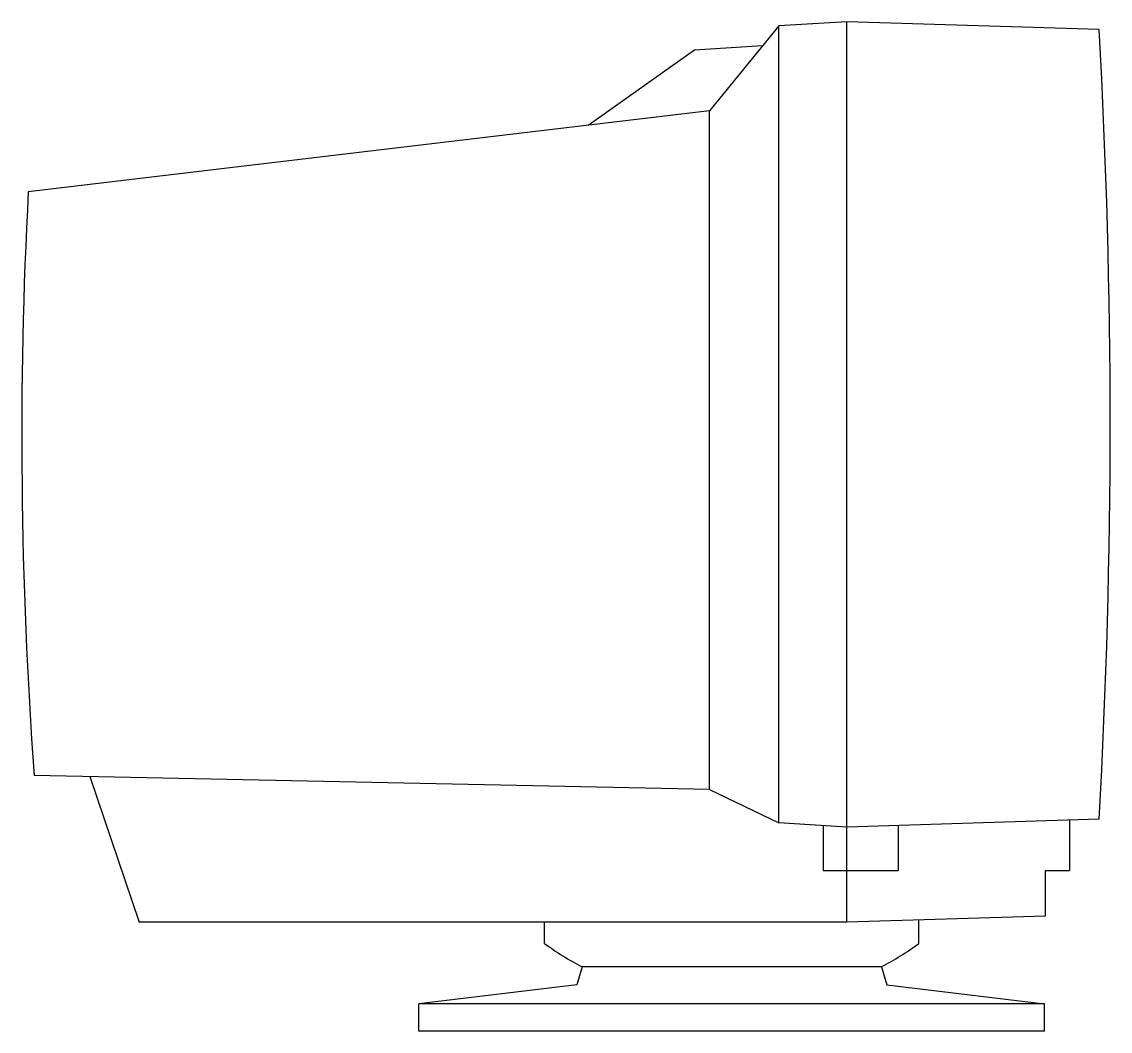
# Model space of a CAD drawing. Header units: millimetres. Extents: x 1331.378 to 1331.778, y 2716.415 to 2716.786.
import ezdxf

# ---------------------------------------------------------------- set-up
doc = ezdxf.new("R2010")
doc.units = ezdxf.units.MM
doc.header["$LTSCALE"] = 10
doc.layers.add('Equipam_informática', color=1, linetype='Continuous')

msp = doc.modelspace()

# ---------------------------------------------------------------- linework, layer by layer
at = {"layer": 'Equipam_informática'}
for p, q in [((1331.65622, 2716.78411), (1331.63073, 2716.75284)), ((1331.68122, 2716.78561), (1331.65622, 2716.78411)), ((1331.65622, 2716.49133), (1331.65622, 2716.78411)), ((1331.68122, 2716.45482), (1331.68122, 2716.78561)), ((1331.77392, 2716.78272), (1331.68122, 2716.78561)), ((1331.65022, 2716.77675), (1331.62522, 2716.77524)), ((1331.62522, 2716.77524), (1331.58622, 2716.74757)), ((1331.63073, 2716.75284), (1331.38042, 2716.72319)), ((1331.63073, 2716.50367), (1331.63073, 2716.75284)), ((1331.63073, 2716.50367), (1331.38259, 2716.50878)), ((1331.40302, 2716.50836), (1331.42116, 2716.45482)), ((1331.63073, 2716.50367), (1331.65622, 2716.49133)), ((1331.77392, 2716.49272), (1331.68122, 2716.48982)), ((1331.76307, 2716.49238), (1331.76307, 2716.47389)), ((1331.68122, 2716.48982), (1331.65622, 2716.49133)), ((1331.67257, 2716.49034), (1331.67257, 2716.47389)), ((1331.70011, 2716.49041), (1331.70011, 2716.47389)), ((1331.67257, 2716.47389), (1331.70011, 2716.47389)), ((1331.75422, 2716.47389), (1331.76307, 2716.47389)), ((1331.75422, 2716.4571), (1331.75422, 2716.47389)), ((1331.75422, 2716.4571), (1331.68122, 2716.45482)), ((1331.68122, 2716.45482), (1331.42116, 2716.45482)), ((1331.57016, 2716.44703), (1331.57016, 2716.45482)), ((1331.70769, 2716.44703), (1331.70769, 2716.45565)), ((1331.58392, 2716.43848), (1331.58196, 2716.43185)), ((1331.69392, 2716.43848), (1331.58392, 2716.43848)), ((1331.69392, 2716.43848), (1331.69588, 2716.43185)), ((1331.58196, 2716.43185), (1331.52392, 2716.42482)), ((1331.69588, 2716.43185), (1331.75392, 2716.42482)), ((1331.75392, 2716.42482), (1331.52392, 2716.42482)), ((1331.52392, 2716.41482), (1331.52392, 2716.42482)), ((1331.75392, 2716.41482), (1331.75392, 2716.42482)), ((1331.75392, 2716.41482), (1331.52392, 2716.41482))]:
    msp.add_line(p, q, dxfattribs=at)
for centre, radius, start, end in [((1329.21744, 2716.63772), 2.56059, 356.75374, 3.24626), ((1333.07597, 2716.63315), 1.69794, 176.96002, 184.20046), ((1331.63892, 2716.54238), 0.11756, 234.2024, 242.1058), ((1331.63892, 2716.54238), 0.11756, 297.8942, 305.7976)]:
    msp.add_arc(centre, radius, start, end, dxfattribs=at)

doc.saveas('drawing.dxf')
